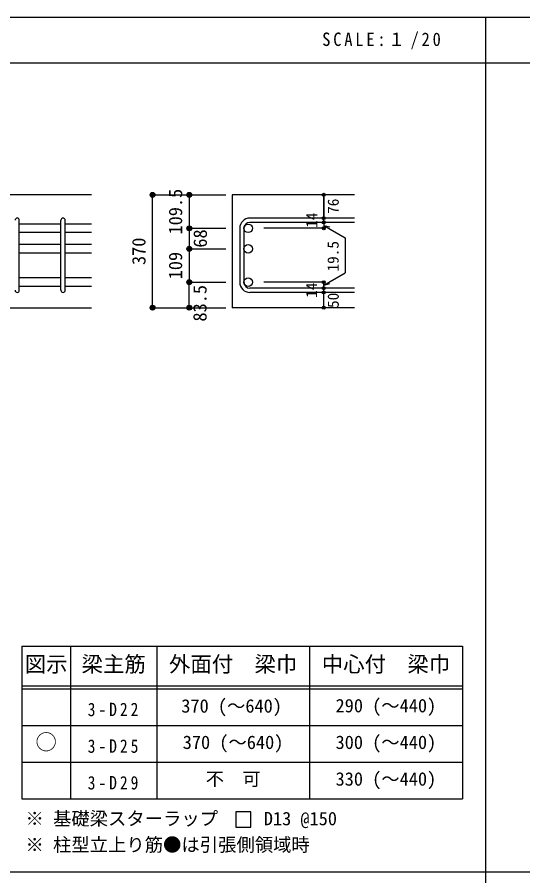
# Model space of a CAD drawing. Units: millimetres at full size, sheet at 1:20. Extents: x -3982 to 3969, y -2797 to 2801.
# Drawn here: x -2282 to -628, y -10 to 2801 of the extents above; entities that cross this region are included whole.
import ezdxf
from ezdxf.enums import TextEntityAlignment as Align

# ---------------------------------------------------------------- set-up
doc = ezdxf.new("R2010")
doc.units = ezdxf.units.MM
doc.header["$LTSCALE"] = 20
doc.header["$PDMODE"] = 32
doc.header["$PDSIZE"] = 10
for name, color, linetype in [('6-1_躯体線', 2, 'Continuous'), ('6-5_梁主筋', 7, 'Continuous'), ('6-6_S.T.P.', 7, 'Continuous'), ('6-7_文字', 7, 'Continuous'), ('6-D_寸法', 4, 'Continuous'), ('6-E_枠', 7, 'Continuous'), ('F-0_枠', 6, 'Continuous')]:
    doc.layers.add(name, color=color, linetype=linetype)
doc.styles.add('ＭＳ ゴシック', font='')
doc.styles.get('ＭＳ ゴシック').set_extended_font_data('MS Gothic')

msp = doc.modelspace()

# ---------------------------------------------------------------- linework, layer by layer
at = {"layer": '6-1_躯体線'}
for p, q in [((-2038.87, 2219.12), (-3288.87, 2219.12)), ((-1178.87, 2219.12), (-1578.87, 2219.12)), ((-1578.87, 2219.12), (-1578.87, 1849.62)), ((-2438.87, 1849.62), (-2038.87, 1849.62)), ((-1178.87, 1849.62), (-1578.87, 1849.62))]:
    msp.add_line(p, q, dxfattribs=at)
at = {"layer": '6-5_梁主筋'}
for p, q in [((-2138.87, 2123.51), (-2274.87, 2123.51)), ((-2038.87, 2123.51), (-2124.87, 2123.51)), ((-2138.87, 2095.51), (-2274.87, 2095.51)), ((-2038.87, 2095.51), (-2124.87, 2095.51)), ((-2138.87, 2056.12), (-2274.87, 2056.12)), ((-2038.87, 2056.12), (-2124.87, 2056.12)), ((-2138.87, 2028.12), (-2274.87, 2028.12)), ((-2038.87, 2028.12), (-2124.87, 2028.12)), ((-2138.87, 1947.12), (-2274.87, 1947.12)), ((-2038.87, 1947.12), (-2124.87, 1947.12)), ((-2138.87, 1919.12), (-2274.87, 1919.12)), ((-2038.87, 1919.12), (-2124.87, 1919.12))]:
    msp.add_line(p, q, dxfattribs=at)
at = {"layer": '6-5_梁主筋', "color": 3}
for centre in [(-1525.87, 2109.51), (-1525.87, 2042.12), (-1525.87, 1933.12)]:
    msp.add_circle(centre, 14, dxfattribs=at)
at = {"layer": '6-6_S.T.P.'}
for p, q in [((-1178.87, 2143.01), (-1520.37, 2143.01)), ((-2274.87, 1906.62), (-2274.87, 2136.01)), ((-2138.87, 1906.62), (-2138.87, 2136.01)), ((-2124.87, 1906.62), (-2124.87, 2136.01)), ((-1553.87, 2109.51), (-1553.87, 1933.12)), ((-1539.87, 2109.51), (-1539.87, 1933.12)), ((-1178.87, 2129.01), (-1520.37, 2129.01)), ((-1178.87, 1913.62), (-1520.37, 1913.62)), ((-1178.87, 1899.62), (-1520.37, 1899.62))]:
    msp.add_line(p, q, dxfattribs=at)
for centre, radius, start, end in [((-2281.87, 2136.01), 7, 0, 180), ((-2131.87, 2136.01), 7, 0, 180), ((-1520.37, 2109.51), 33.5, 90, 180), ((-1520.37, 2109.51), 19.5, 90, 180), ((-1520.37, 1933.12), 33.5, 180, 270), ((-1520.37, 1933.12), 19.5, 180, 270), ((-2281.87, 1906.62), 7, 180, 0), ((-2131.87, 1906.62), 7, 180, 0)]:
    msp.add_arc(centre, radius, start, end, dxfattribs=at)
at = {"layer": '6-7_文字'}
msp.add_lwpolyline([(-1567.05, 148.88), (-1517.05, 148.88), (-1517.05, 198.88), (-1567.05, 198.88)], close=True, dxfattribs=at)
at = {"layer": '6-D_寸法'}
for p, q in [((-1838.87, 2219.12), (-1718.87, 2219.12)), ((-1838.87, 2219.12), (-1718.87, 2219.12)), ((-1838.87, 2219.12), (-1718.87, 2219.12)), ((-1838.87, 1849.62), (-1838.87, 2219.12)), ((-1718.87, 2219.12), (-1598.87, 2219.12)), ((-1718.87, 2219.12), (-1598.87, 2219.12)), ((-1718.87, 2219.12), (-1718.87, 2109.51)), ((-1718.87, 2219.12), (-1598.87, 2219.12)), ((-1278.87, 2129.01), (-1278.87, 2143.01)), ((-1718.87, 2109.51), (-1598.87, 2109.51)), ((-1718.87, 2109.51), (-1718.87, 2042.12)), ((-1278.87, 2109.51), (-1474.95, 2109.51)), ((-1278.87, 2129.01), (-1278.87, 2109.51)), ((-1278.87, 2119.26), (-1208.81, 2078.81)), ((-1278.87, 2119.26), (-1259.55, 2114.09)), ((-1208.81, 2078.81), (-1208.81, 1963.82)), ((-1718.87, 2042.12), (-1598.87, 2042.12)), ((-1718.87, 2042.12), (-1718.87, 1933.12)), ((-1278.87, 1923.37), (-1208.81, 1963.82)), ((-1718.87, 1933.12), (-1598.87, 1933.12)), ((-1278.87, 1933.12), (-1474.95, 1933.12)), ((-1278.87, 1913.62), (-1278.87, 1933.12)), ((-1278.87, 1923.37), (-1259.55, 1928.55)), ((-1278.87, 1899.62), (-1278.87, 1913.62)), ((-1278.87, 1849.62), (-1278.87, 1899.62)), ((-1718.87, 1849.62), (-1598.87, 1849.62))]:
    msp.add_line(p, q, dxfattribs=at)
for points in [[(-1278.87, 2143.01), (-1278.87, 2219.12), (-1278.87, 2143.01)], [(-1838.87, 1849.62), (-1718.87, 1849.62), (-1718.87, 1933.12)]]:
    msp.add_lwpolyline(points, dxfattribs=at)
for centre, radius in [((-1838.87, 2219.12), 8), ((-1838.87, 2219.12), 7.2), ((-1838.87, 2219.12), 6.4), ((-1838.87, 2219.12), 5.6), ((-1838.87, 2219.12), 4.8), ((-1838.87, 2219.12), 4), ((-1838.87, 2219.12), 3.2), ((-1838.87, 2219.12), 2.4), ((-1838.87, 2219.12), 1.6), ((-1718.87, 2219.12), 8), ((-1718.87, 2219.12), 7.2), ((-1718.87, 2219.12), 6.4), ((-1718.87, 2219.12), 5.6), ((-1718.87, 2219.12), 4.8), ((-1718.87, 2219.12), 4), ((-1718.87, 2219.12), 3.2), ((-1718.87, 2219.12), 2.4), ((-1718.87, 2219.12), 1.6), ((-1278.87, 2219.12), 4), ((-1278.87, 2219.12), 3.6), ((-1278.87, 2219.12), 3.2), ((-1278.87, 2219.12), 2.8), ((-1278.87, 2219.12), 2.4), ((-1278.87, 2219.12), 2), ((-1278.87, 2219.12), 1.6), ((-1838.87, 2219.12), 0.8), ((-1718.87, 2219.12), 0.8), ((-1278.87, 2219.12), 1.2), ((-1278.87, 2219.12), 0.8), ((-1278.87, 2219.12), 0.4), ((-1278.87, 2143.01), 4), ((-1278.87, 2143.01), 3.6), ((-1278.87, 2143.01), 3.2), ((-1278.87, 2143.01), 2.8), ((-1278.87, 2143.01), 2.4), ((-1278.87, 2143.01), 2), ((-1278.87, 2143.01), 1.6), ((-1278.87, 2143.01), 1.2), ((-1278.87, 2143.01), 0.8), ((-1278.87, 2143.01), 0.4), ((-1718.87, 2109.51), 8), ((-1718.87, 2109.51), 7.2), ((-1718.87, 2109.51), 6.4), ((-1718.87, 2109.51), 5.6), ((-1718.87, 2109.51), 4.8), ((-1718.87, 2109.51), 4), ((-1718.87, 2109.51), 3.2), ((-1718.87, 2109.51), 2.4), ((-1718.87, 2109.51), 1.6), ((-1718.87, 2109.51), 0.8), ((-1278.87, 2129.01), 4), ((-1278.87, 2109.51), 4), ((-1278.87, 2129.01), 3.6), ((-1278.87, 2109.51), 3.6), ((-1278.87, 2129.01), 3.2), ((-1278.87, 2109.51), 3.2), ((-1278.87, 2129.01), 2.8), ((-1278.87, 2109.51), 2.8), ((-1278.87, 2129.01), 2.4), ((-1278.87, 2109.51), 2.4), ((-1278.87, 2129.01), 2), ((-1278.87, 2109.51), 2), ((-1278.87, 2129.01), 1.6), ((-1278.87, 2109.51), 1.6), ((-1278.87, 2129.01), 1.2), ((-1278.87, 2109.51), 1.2), ((-1278.87, 2129.01), 0.8), ((-1278.87, 2109.51), 0.8), ((-1278.87, 2129.01), 0.4), ((-1278.87, 2109.51), 0.4), ((-1718.87, 2042.12), 8), ((-1718.87, 2042.12), 7.2), ((-1718.87, 2042.12), 6.4), ((-1718.87, 2042.12), 5.6), ((-1718.87, 2042.12), 4.8), ((-1718.87, 2042.12), 4), ((-1718.87, 2042.12), 3.2), ((-1718.87, 2042.12), 2.4), ((-1718.87, 2042.12), 1.6), ((-1718.87, 2042.12), 0.8), ((-1718.87, 1933.12), 8), ((-1718.87, 1933.12), 7.2), ((-1718.87, 1933.12), 6.4), ((-1718.87, 1933.12), 5.6), ((-1718.87, 1933.12), 4.8), ((-1718.87, 1933.12), 4), ((-1718.87, 1933.12), 3.2), ((-1718.87, 1933.12), 2.4), ((-1718.87, 1933.12), 1.6), ((-1718.87, 1933.12), 0.8), ((-1278.87, 1933.12), 4), ((-1278.87, 1913.62), 4), ((-1278.87, 1933.12), 3.6), ((-1278.87, 1913.62), 3.6), ((-1278.87, 1933.12), 3.2), ((-1278.87, 1913.62), 3.2), ((-1278.87, 1933.12), 2.8), ((-1278.87, 1913.62), 2.8), ((-1278.87, 1933.12), 2.4), ((-1278.87, 1913.62), 2.4), ((-1278.87, 1933.12), 2), ((-1278.87, 1913.62), 2), ((-1278.87, 1933.12), 1.6), ((-1278.87, 1913.62), 1.6), ((-1278.87, 1933.12), 1.2), ((-1278.87, 1913.62), 1.2), ((-1278.87, 1933.12), 0.8), ((-1278.87, 1913.62), 0.8), ((-1278.87, 1933.12), 0.4), ((-1278.87, 1913.62), 0.4), ((-1278.87, 1899.62), 4), ((-1278.87, 1899.62), 3.6), ((-1278.87, 1899.62), 3.2), ((-1278.87, 1899.62), 2.8), ((-1278.87, 1899.62), 2.4), ((-1278.87, 1899.62), 2), ((-1278.87, 1899.62), 1.6), ((-1278.87, 1899.62), 1.2), ((-1278.87, 1899.62), 0.8), ((-1278.87, 1899.62), 0.4), ((-1838.87, 1849.62), 8), ((-1838.87, 1849.62), 7.2), ((-1838.87, 1849.62), 6.4), ((-1838.87, 1849.62), 5.6), ((-1718.87, 1849.62), 8), ((-1718.87, 1849.62), 7.2), ((-1718.87, 1849.62), 6.4), ((-1718.87, 1849.62), 5.6), ((-1838.87, 1849.62), 4.8), ((-1838.87, 1849.62), 4), ((-1838.87, 1849.62), 3.2), ((-1838.87, 1849.62), 2.4), ((-1838.87, 1849.62), 1.6), ((-1838.87, 1849.62), 0.8), ((-1718.87, 1849.62), 4.8), ((-1718.87, 1849.62), 4), ((-1718.87, 1849.62), 3.2), ((-1718.87, 1849.62), 2.4), ((-1718.87, 1849.62), 1.6), ((-1718.87, 1849.62), 0.8), ((-1278.87, 1849.62), 4), ((-1278.87, 1849.62), 3.6), ((-1278.87, 1849.62), 3.2), ((-1278.87, 1849.62), 2.8), ((-1278.87, 1849.62), 2.4), ((-1278.87, 1849.62), 2), ((-1278.87, 1849.62), 1.6), ((-1278.87, 1849.62), 1.2), ((-1278.87, 1849.62), 0.8), ((-1278.87, 1849.62), 0.4)]:
    msp.add_circle(centre, radius, dxfattribs=at)
at = {"layer": '6-D_寸法', "color": 7}
for p in [(-1838.87, 2219.12), (-1718.87, 2219.12), (-1278.87, 2219.12), (-1278.87, 2143.01), (-1718.87, 2109.51), (-1278.87, 2129.01), (-1278.87, 2109.51), (-1718.87, 2042.12), (-1718.87, 1933.12), (-1278.87, 1933.12), (-1278.87, 1933.12), (-1278.87, 1913.62), (-1278.87, 1899.62), (-1838.87, 1849.62), (-1718.87, 1849.62), (-1278.87, 1849.62)]:
    msp.add_point(p, dxfattribs=at)
at = {"layer": '6-E_枠', "color": 3}
for p, q in [((-2267.02, 741.85), (-2267.02, 241.85)), ((-2267.02, 741.85), (-825.33, 741.85)), ((-825.33, 741.85), (-825.33, 241.85)), ((-2267.02, 241.85), (-825.33, 241.85))]:
    msp.add_line(p, q, dxfattribs=at)
at = {"layer": '6-E_枠'}
for p, q in [((-2107.02, 741.85), (-2107.02, 241.85)), ((-1825.33, 741.85), (-1825.33, 241.85)), ((-1325.33, 741.85), (-1325.33, 241.85)), ((-2267.02, 611.85), (-825.33, 611.85)), ((-2267.02, 601.85), (-825.33, 601.85)), ((-2267.02, 481.85), (-825.33, 481.85)), ((-2267.02, 361.85), (-825.33, 361.85))]:
    msp.add_line(p, q, dxfattribs=at)
at = {"layer": 'F-0_枠'}
msp.add_line((-3981.92, 2800.77), (3969.4, 2800.77), dxfattribs=at)
at = {"layer": 'F-0_枠', "color": 2}
for p, q in [((-749.76, 2800.77), (-749.76, -2796.83)), ((-3981.92, 2650.77), (2482.4, 2650.77)), ((2482.4, 1.97), (-3981.92, 1.97))]:
    msp.add_line(p, q, dxfattribs=at)

# ---------------------------------------------------------------- texts
at = {"layer": '6-7_文字', "color": 2, "style": 'ＭＳ ゴシック'}
for s, p in [('図示', (-2257.02, 641.85)), ('梁主筋', (-2071.17, 641.85)), ('外面付\u3000梁巾', (-1785.33, 641.85)), ('中心付\u3000梁巾', (-1285.33, 641.85)), ('○', (-2222.02, 386.85))]:
    msp.add_text(s, height=51.32, dxfattribs=at).set_placement(p, align=Align.BOTTOM_LEFT)
at = {"layer": '6-7_文字', "style": 'ＭＳ ゴシック'}
for s, p in [('370 (～640)', (-1745.02, 510.85)), ('290 (～440)', (-1240.33, 511.85)), ('370 (～640)', (-1740.33, 391.85)), ('300 (～440)', (-1240.33, 391.85)), ('不\u3000可', (-1665.33, 271.85)), ('330 (～440)', (-1240.33, 271.85)), ('※ 基礎梁スターラップ     D13 @150', (-2254.64, 142.13)), ('※ 柱型立上り筋●は引張側領域時', (-2254.64, 56.45))]:
    msp.add_text(s, height=43.99, dxfattribs=at).set_placement(p, align=Align.BOTTOM_LEFT)
at = {"layer": '6-7_文字', "color": 2, "insert": (-1283.99, 2695.77), "char_height": 43.99, "attachment_point": 7, "style": 'ＭＳ ゴシック'}
msp.add_mtext('\\T1.34;\\W0.9;SCALE:１/20', dxfattribs=at)
at = {"layer": '6-7_文字', "char_height": 43.99, "attachment_point": 7, "style": 'ＭＳ ゴシック'}
for s, insert in [('\\T1.38;\\W0.85;3-D22', (-2051.17, 511.85)), ('\\T1.38;\\W0.85;3-D25', (-2051.17, 391.85)), ('\\T1.38;\\W0.85;3-D29', (-2051.17, 271.85))]:
    msp.add_mtext(s, dxfattribs=dict(at, insert=insert))
at = {"layer": '6-D_寸法', "style": 'ＭＳ ゴシック'}
for s, height, p in [('109.5', 43.99, (-1728.87, 2089.32)), ('76', 36.66, (-1218.89, 2156.86)), ('14', 36.66, (-1288.87, 2111.09)), ('68', 43.99, (-1648.08, 2046.28)), ('370', 43.99, (-1848.87, 1989.37)), ('19.5', 36.66, (-1219.16, 1968.21)), ('109', 43.99, (-1728.87, 1942.62)), ('83.5', 43.99, (-1649.09, 1804.35)), ('14', 36.66, (-1289.53, 1881.95)), ('50', 36.66, (-1218.79, 1848.83))]:
    msp.add_text(s, height=height, rotation=90, dxfattribs=at).set_placement(p, align=Align.BOTTOM_LEFT)

doc.saveas('drawing.dxf')
